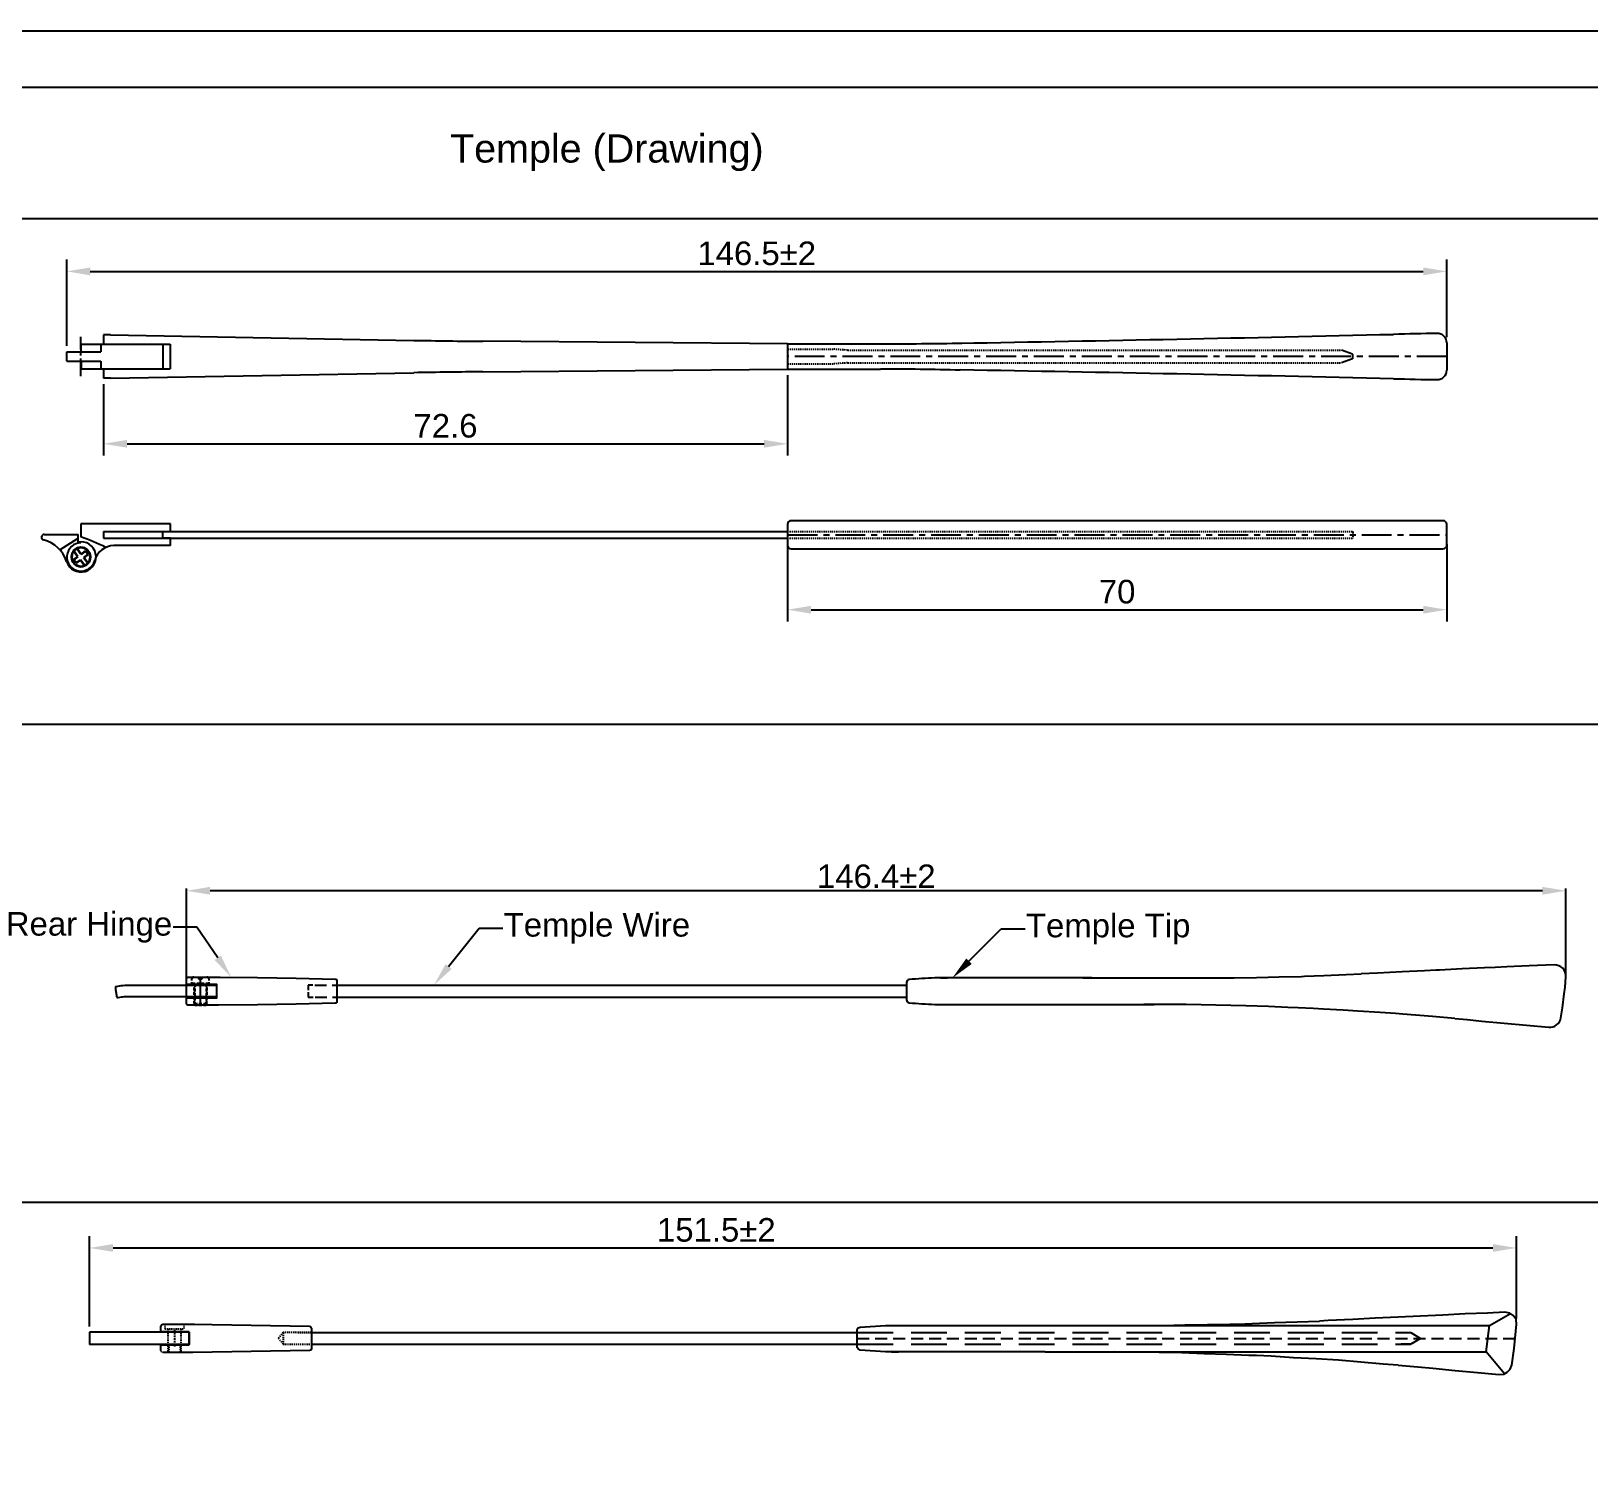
# Model space of a CAD drawing. Header units: millimetres. Extents: x 7018 to 13530, y 4187 to 5692.
# Drawn here: x 8966.3 to 9131.6, y 5096.4 to 5248.9 of the extents above; entities that cross this region are included whole.
import ezdxf
from ezdxf import colors
from ezdxf.entities.mleader import LeaderData, LeaderLine
from ezdxf.math import Vec2, Vec3

# ---------------------------------------------------------------- set-up
doc = ezdxf.new("R2010")
doc.units = ezdxf.units.MM
for name, pattern in [('CENTER', [50.8, 31.75, -6.35, 6.35, -6.35]), ('CENTER2', [28.575, 19.05, -3.175, 3.175, -3.175]), ('DASHED', [19.05, 12.7, -6.35]), ('HIDDEN', [9.525, 6.35, -3.175]), ('HIDDEN2', [0.1875, 0.125, -0.0625])]:
    doc.linetypes.add(name, pattern=pattern)
for name, color, linetype in [('Center Line', 2, 'CENTER2'), ('Dimension', 3, 'Continuous'), ('Hidden Line', 1, 'HIDDEN2'), ('PDF_0', 7, 'Continuous'), ('PDF_Geometry', 7, 'Continuous'), ('PDF_所有虚线', 7, 'Continuous'), ('Text', 4, 'Continuous'), ('中心线', 1, 'CENTER2')]:
    doc.layers.add(name, color=color, linetype=linetype)
doc.layers.add('odj', color=4, linetype='Continuous', lineweight=35)
doc.styles.get("Standard").update_dxf_attribs({"font": 'arial.ttf'})
doc.styles.add('样式 1', font='romant.shx')
doc.dimstyles.new('ISO-25$0', dxfattribs={"dimtxt": 2.5, "dimasz": 2.5, "dimexe": 0.5, "dimexo": 1, "dimgap": 1, "dimtad": 0, "dimtih": 1, "dimtoh": 1, "dimdec": 1, "dimzin": 10, "dimdsep": 46, "dimlunit": 6, "dimtxsty": '样式 1', "dimcen": 0, "dimclrd": 256, "dimclre": 256, "dimclrt": 7, "dimazin": 0, "dimtfac": 1, "dimtdec": 1, "dimtofl": 0, "dimtmove": 0, "dimatfit": 0, "dimfxl": 1, "dimtolj": 1, "dimtzin": 10, "dimarcsym": 0})
doc.dimstyles.new('Standard$0', dxfattribs={"dimtxt": 2.3, "dimasz": 2, "dimexe": 1, "dimexo": 1, "dimgap": 1, "dimtad": 1, "dimdec": 1, "dimzin": 0, "dimdsep": 46, "dimtxsty": 'Standard', "dimcen": 0, "dimclrd": 4, "dimclre": 4, "dimclrt": 4, "dimadec": 1, "dimazin": 0, "dimtfac": 1, "dimtdec": 1, "dimtofl": 0, "dimtmove": 0, "dimatfit": 0, "dimfxl": 1, "dimtfillclr": 256, "dimtolj": 1, "dimtzin": 0, "dimlwd": -1, "dimlwe": -1, "dimarcsym": 1})

# ---------------------------------------------------------------- blocks, each defined once
blk = doc.blocks.new('*D1880')
at = {"layer": 'Defpoints', "color": 0, "transparency": 16777216}
for p in [(9123.96, 5119.69), (9123.96, 5111.59), (8972.49, 5110.73)]:
    blk.add_point(p, dxfattribs=at)
at = {"layer": 'Dimension', "color": 0, "lineweight": -2, "transparency": 16777216}
for p, q in [((8972.49, 5111.36), (8972.49, 5120.94)), ((8974.99, 5119.69), (9121.46, 5119.69)), ((9123.96, 5112.21), (9123.96, 5120.94))]:
    blk.add_line(p, q, dxfattribs=at)
at = {"layer": 'Dimension', "color": 0, "transparency": 16777216}
for points in [[(8974.99, 5120.1), (8974.99, 5119.27), (8972.49, 5119.69)], [(9121.46, 5120.1), (9121.46, 5119.27), (9123.96, 5119.69)]]:
    blk.add_solid(points, dxfattribs=at)
at = {"layer": 'Dimension', "color": 0, "transparency": 16777216, "insert": (9039.02, 5121.59), "char_height": 2.5, "attachment_point": 5}
blk.add_mtext('151.5±2', dxfattribs=at)
blk = doc.blocks.new('*D2068')
at = {"layer": 'Defpoints', "color": 0, "transparency": 16777216}
for p in [(9116.56, 5223.37), (9116.56, 5215.77), (8970.06, 5214.83)]:
    blk.add_point(p, dxfattribs=at)
at = {"layer": 'Dimension', "color": 0, "lineweight": -2, "transparency": 16777216}
for p, q in [((8970.06, 5215.45), (8970.06, 5224.62)), ((9116.56, 5216.39), (9116.56, 5224.62)), ((8972.56, 5223.37), (9114.06, 5223.37))]:
    blk.add_line(p, q, dxfattribs=at)
at = {"layer": 'Dimension', "color": 0, "transparency": 16777216}
for points in [[(8972.56, 5223.78), (8972.56, 5222.95), (8970.06, 5223.37)], [(9114.06, 5223.78), (9114.06, 5222.95), (9116.56, 5223.37)]]:
    blk.add_solid(points, dxfattribs=at)
at = {"layer": 'Dimension', "color": 0, "transparency": 16777216, "insert": (9043.31, 5225.27), "char_height": 2.5, "attachment_point": 5}
blk.add_mtext('146.5±2', dxfattribs=at)
blk = doc.blocks.new('*D3104')
at = {"layer": 'Defpoints', "color": 0, "transparency": 16777216}
for p in [(9046.59, 5212.98), (8973.96, 5212.03), (9046.59, 5205.06)]:
    blk.add_point(p, dxfattribs=at)
at = {"layer": 'Dimension', "color": 0, "lineweight": -2, "transparency": 16777216}
for p, q in [((9046.59, 5212.35), (9046.59, 5203.81)), ((8973.96, 5211.4), (8973.96, 5203.81)), ((8976.46, 5205.06), (9044.09, 5205.06))]:
    blk.add_line(p, q, dxfattribs=at)
at = {"layer": 'Dimension', "color": 0, "transparency": 16777216}
for points in [[(8976.46, 5205.48), (8976.46, 5204.65), (8973.96, 5205.06)], [(9044.09, 5205.48), (9044.09, 5204.65), (9046.59, 5205.06)]]:
    blk.add_solid(points, dxfattribs=at)
at = {"layer": 'Dimension', "color": 0, "transparency": 16777216, "insert": (9010.27, 5206.96), "char_height": 2.5, "attachment_point": 5}
blk.add_mtext('72.6', dxfattribs=at)
blk = doc.blocks.new('1.8螺丝（十平面）')
at = {"layer": 'odj'}
for p, q in [((-0.45, 0.57), (-0.69, 0.25)), ((-0.69, 0.25), (-0.29, -0.04)), ((-0.45, 0.57), (-0.05, 0.28)), ((0.36, 0.83), (-0.05, 0.28)), ((0.68, 0.59), (0.27, 0.04)), ((0.27, 0.04), (0.67, -0.27)), ((-0.29, -0.04), (-0.69, -0.57)), ((0.03, -0.28), (-0.38, -0.82)), ((0.03, -0.28), (0.43, -0.59)), ((0.67, -0.27), (0.43, -0.59))]:
    blk.add_line(p, q, dxfattribs=at)
blk.add_circle((0, 0), 0.9, dxfattribs=at)
blk = doc.blocks.new('*D3105')
at = {"layer": 'Defpoints', "color": 0, "transparency": 16777216}
for p in [(9046.58, 5195.05), (9116.56, 5195.05), (9116.56, 5187.45)]:
    blk.add_point(p, dxfattribs=at)
at = {"layer": 'Dimension', "color": 0, "lineweight": -2, "transparency": 16777216}
for p, q in [((9046.58, 5194.42), (9046.58, 5186.2)), ((9116.56, 5194.42), (9116.56, 5186.2)), ((9049.08, 5187.45), (9114.06, 5187.45))]:
    blk.add_line(p, q, dxfattribs=at)
at = {"layer": 'Dimension', "color": 0, "transparency": 16777216}
for points in [[(9049.08, 5187.86), (9049.08, 5187.03), (9046.58, 5187.45)], [(9114.06, 5187.86), (9114.06, 5187.03), (9116.56, 5187.45)]]:
    blk.add_solid(points, dxfattribs=at)
at = {"layer": 'Dimension', "color": 0, "transparency": 16777216, "insert": (9081.57, 5189.35), "char_height": 2.5, "attachment_point": 5}
blk.add_mtext('70', dxfattribs=at)
blk = doc.blocks.new('*D3106')
at = {"layer": 'Defpoints', "color": 0, "transparency": 16777216}
for p in [(8982.78, 5157.61), (9129.22, 5148.54), (8982.78, 5146.25)]:
    blk.add_point(p, dxfattribs=at)
at = {"layer": 'Dimension', "color": 3, "transparency": 16777216}
for p, q in [((8982.78, 5146.5), (8982.78, 5157.86)), ((9129.22, 5148.79), (9129.22, 5157.86)), ((9126.72, 5157.61), (8985.28, 5157.61))]:
    blk.add_line(p, q, dxfattribs=at)
for points in [[(8985.28, 5158.02), (8985.28, 5157.19), (8982.78, 5157.61)], [(9126.72, 5158.02), (9126.72, 5157.19), (9129.22, 5157.61)]]:
    blk.add_solid(points, dxfattribs=at)
at = {"layer": 'Dimension', "transparency": 16777216, "insert": (9056, 5159.13), "char_height": 2.5, "attachment_point": 5}
blk.add_mtext('\\A1;146.4±2', dxfattribs=at)

msp = doc.modelspace()

# ---------------------------------------------------------------- linework, layer by layer
for p, q in [((9297.931, 5242.873), (8888.675, 5242.873)), ((8901.232, 5228.984), (9297.67, 5228.984)), ((8971.557, 5215.627), (8981.057, 5215.627)), ((8971.557, 5215.627), (8971.557, 5214.827)), ((8973.681, 5215.627), (8973.681, 5214.827)), ((8973.957, 5216.627), (8973.957, 5215.627)), ((8974.707, 5216.627), (8973.957, 5216.627)), ((8974.707, 5216.627), (9006.925, 5216.043)), ((8980.257, 5215.627), (8980.257, 5213.027)), ((8981.057, 5215.627), (8981.057, 5213.027)), ((9046.586, 5215.677), (9014.24, 5215.947)), ((9046.586, 5215.677), (9056.44, 5215.677)), ((9046.586, 5215.677), (9046.586, 5212.977)), ((9116.557, 5215.781), (9116.557, 5212.873)), ((8970.057, 5214.827), (8973.681, 5214.827)), ((8970.057, 5213.827), (8970.057, 5214.827)), ((8970.057, 5213.827), (8973.681, 5213.827)), ((8971.557, 5213.027), (8981.057, 5213.027)), ((8973.681, 5213.827), (8973.681, 5213.027)), ((8973.957, 5213.027), (8973.957, 5212.027)), ((8974.707, 5212.027), (9006.925, 5212.611)), ((9014.24, 5212.708), (9046.586, 5212.977)), ((9046.586, 5212.977), (9056.44, 5212.977)), ((8974.707, 5212.027), (8973.957, 5212.027)), ((8981.076, 5196.55), (8971.576, 5196.55)), ((8971.576, 5196.55), (8971.576, 5195.178)), ((8973.976, 5195.75), (9046.576, 5195.75)), ((8973.976, 5195.75), (8973.976, 5195.05)), ((8980.276, 5195.03), (8980.276, 5195.75)), ((8981.076, 5195.75), (8981.076, 5196.55)), ((9046.576, 5196.5), (9046.576, 5194.3)), ((9046.576, 5195.75), (9046.576, 5195.05)), ((9116.157, 5196.9), (9046.976, 5196.9)), ((9116.557, 5194.3), (9116.557, 5196.5)), ((8967.676, 5195.45), (8971.276, 5195.45)), ((8969.337, 5193.801), (8971.276, 5195.036)), ((8971.276, 5194.622), (8971.276, 5195.45)), ((8973.976, 5195.05), (9046.576, 5195.05)), ((8981.076, 5194.25), (8975.061, 5194.25)), ((8981.076, 5195.03), (8980.276, 5195.03)), ((8981.076, 5194.25), (8981.076, 5195.03)), ((9046.976, 5193.9), (9116.157, 5193.9)), ((8901.493, 5175.281), (9297.931, 5175.281)), ((8901.493, 5124.548), (9297.931, 5124.548)), ((8980.069, 5111.374), (8980.111, 5111.501)), ((8980.069, 5110.781), (8980.069, 5111.374)), ((8980.111, 5111.501), (8980.28, 5111.586)), ((8980.28, 5111.586), (8983.625, 5111.586)), ((8983.456, 5111.586), (8995.817, 5111.374)), ((8995.817, 5111.374), (8995.987, 5111.289)), ((9072.653, 5111.459), (9121.084, 5111.459)), ((8983.044, 5110.733), (8972.494, 5110.733)), ((8972.494, 5110.733), (8972.494, 5109.433)), ((8983.044, 5110.781), (8980.069, 5110.781)), ((8983.044, 5109.384), (8983.044, 5110.781)), ((8983.044, 5110.733), (8983.044, 5109.433)), ((8995.987, 5111.289), (8996.029, 5111.162)), ((8996.029, 5111.162), (8996.029, 5109.003)), ((8983.044, 5109.433), (8972.494, 5109.433)), ((8980.069, 5108.792), (8980.069, 5109.384)), ((8980.069, 5109.384), (8983.044, 5109.384)), ((8983.456, 5108.58), (8980.28, 5108.58)), ((8995.817, 5108.792), (8983.456, 5108.58)), ((8995.987, 5108.834), (8995.817, 5108.792)), ((8996.029, 5109.003), (8995.987, 5108.834)), ((9073.923, 5108.665), (9120.745, 5108.665))]:
    msp.add_line(p, q)
at = {"color": 1, "linetype": 'DASHED', "ltscale": 0.3}
for p, q in [((9053.983, 5110.697), (9112.756, 5110.697)), ((9053.983, 5109.469), (9112.756, 5109.469))]:
    msp.add_line(p, q, dxfattribs=at)
msp.add_lwpolyline([(9301.969, 4951.873), (9301.969, 5248.873), (8881.969, 5248.873), (8881.969, 4951.873)], close=True)
for points in [[(9120.566, 5149.411), (9118.185, 5149.305)], [(9122.947, 5149.517), (9121.709, 5149.464), (9120.566, 5149.411)], [(9125.318, 5149.623), (9122.947, 5149.517)], [(9062.835, 5148.353), (9063.565, 5148.353)], [(9077.937, 5148.353), (9079.831, 5148.353)], [(9079.831, 5148.353), (9083.006, 5148.353)], [(9083.006, 5148.353), (9085.387, 5148.353)], [(9085.387, 5148.353), (9087.769, 5148.353)], [(9087.769, 5148.353), (9089.663, 5148.353), (9090.933, 5148.353)], [(9089.875, 5148.353), (9091.61, 5148.353)], [(9091.61, 5148.353), (9093.981, 5148.374)], [(9093.981, 5148.374), (9096.362, 5148.406)], [(9096.362, 5148.406), (9097.611, 5148.427), (9098.744, 5148.459)], [(9098.744, 5148.459), (9101.125, 5148.522)], [(9101.125, 5148.522), (9101.474, 5148.533), (9103.506, 5148.607)], [(9103.506, 5148.607), (9105.887, 5148.702)], [(9105.887, 5148.702), (9107.475, 5148.776)], [(9111.846, 5148.988), (9109.21, 5148.85), (9107.475, 5148.776)], [(9114.216, 5149.104), (9111.846, 5148.988)], [(9115.804, 5149.189), (9115.455, 5149.168), (9114.216, 5149.104)], [(9118.185, 5149.305), (9115.804, 5149.189)], [(8975.237, 5147.115), (8975.332, 5146.522)], [(8978.496, 5147.538), (8978.338, 5147.538)], [(8978.496, 5146.342), (8978.338, 5146.342)], [(8998.753, 5147.602), (9059.215, 5147.602)], [(8998.753, 5146.3), (9059.215, 5146.3)], [(9125.043, 5143.337), (9127.392, 5143.114), (9127.615, 5143.114), (9127.837, 5143.157), (9128.038, 5143.241), (9128.229, 5143.358), (9128.398, 5143.516), (9128.535, 5143.696), (9128.631, 5143.897), (9128.684, 5144.109), (9128.853, 5145.189), (9129.043, 5146.67)], [(9062.835, 5145.548), (9063.565, 5145.548)], [(9078.857, 5145.548), (9080.741, 5145.548)], [(9080.741, 5145.548), (9083.916, 5145.548)], [(9083.916, 5145.548), (9085.504, 5145.548)], [(9086.509, 5145.538), (9084.393, 5145.548)], [(9088.891, 5145.517), (9086.509, 5145.538)], [(9090.478, 5145.495), (9088.891, 5145.517)], [(9093.653, 5145.432), (9092.034, 5145.474), (9090.478, 5145.495)], [(9095.24, 5145.39), (9093.653, 5145.432)], [(9097.622, 5145.305), (9095.24, 5145.39)], [(9100.797, 5145.178), (9099.675, 5145.231), (9097.622, 5145.305)], [(9102.374, 5145.104), (9100.797, 5145.178)], [(9105.549, 5144.935), (9103.495, 5145.051), (9102.374, 5145.104)], [(9107.136, 5144.839), (9105.549, 5144.935)], [(9109.507, 5144.681), (9107.136, 5144.839)], [(9111.888, 5144.511), (9111.115, 5144.575), (9109.507, 5144.681)], [(9115.052, 5144.257), (9111.888, 5144.511)], [(9117.423, 5144.046), (9115.052, 5144.257)], [(9117.423, 5144.046), (9118.735, 5143.929), (9120.302, 5143.781)], [(9120.302, 5143.781), (9122.672, 5143.559)], [(9122.672, 5143.559), (9125.043, 5143.337)], [(9073.923, 5108.665), (9073.923, 5108.665), (9056.989, 5108.665), (9054.279, 5108.834), (9054.068, 5108.961), (9053.983, 5109.13), (9053.983, 5110.993), (9054.068, 5111.205), (9054.279, 5111.289), (9056.989, 5111.459), (9072.653, 5111.459)], [(9057.624, 5111.459), (9058.344, 5111.459)], [(9091.153, 5111.543), (9093.524, 5111.586)], [(9093.524, 5111.586), (9094.328, 5111.586), (9095.895, 5111.67)], [(9095.895, 5111.67), (9098.265, 5111.755)], [(9098.265, 5111.755), (9100.678, 5111.84)], [(9100.678, 5111.84), (9103.049, 5111.924)], [(9106.605, 5112.094), (9103.981, 5111.967), (9103.049, 5111.924)], [(9108.976, 5112.221), (9106.605, 5112.094)], [(9111.389, 5112.348), (9108.976, 5112.221)], [(9113.772, 5112.433), (9111.389, 5112.348)], [(9116.131, 5112.559), (9113.76, 5112.432)], [(9118.501, 5112.686), (9116.131, 5112.559)], [(9120.872, 5112.771), (9118.501, 5112.686)], [(9120.745, 5108.665), (9121.084, 5111.459)], [(9123.709, 5109.003), (9123.963, 5111.586), (9123.92, 5112.094), (9123.624, 5112.517), (9123.243, 5112.771), (9122.735, 5112.856), (9120.872, 5112.771)], [(9121.084, 5111.459), (9123.328, 5112.729)], [(8996.029, 5110.697), (9035.384, 5110.697)], [(9035.384, 5110.697), (9054.983, 5110.697)], [(8996.029, 5109.469), (9035.384, 5109.469)], [(9035.384, 5109.469), (9054.983, 5109.469)], [(9057.624, 5108.665), (9058.344, 5108.665)], [(9083.66, 5108.622), (9081.289, 5108.665)], [(9086.031, 5108.58), (9083.66, 5108.622)], [(9088.444, 5108.538), (9086.031, 5108.58)], [(9090.814, 5108.453), (9088.444, 5108.538)], [(9093.185, 5108.368), (9090.814, 5108.453)], [(9095.556, 5108.284), (9093.185, 5108.368)], [(9097.927, 5108.199), (9096.36, 5108.284), (9095.556, 5108.284)], [(9100.297, 5108.029), (9097.927, 5108.199)], [(9102.711, 5107.902), (9100.297, 5108.029)], [(9119.814, 5106.463), (9122.142, 5106.251), (9122.608, 5106.294), (9122.989, 5106.505), (9123.285, 5106.802), (9123.455, 5107.225), (9123.709, 5109.003)], [(9122.693, 5106.336), (9120.745, 5108.665)], [(9105.081, 5107.775), (9102.711, 5107.902)], [(9107.452, 5107.564), (9105.081, 5107.775)], [(9109.823, 5107.352), (9107.452, 5107.564)], [(9111.389, 5107.225), (9109.823, 5107.352)], [(9111.389, 5107.225), (9113.506, 5107.056), (9115.072, 5106.929)], [(9115.072, 5106.929), (9117.443, 5106.675)], [(9117.443, 5106.675), (9119.814, 5106.463)]]:
    msp.add_lwpolyline(points)
for points in [[(9129.043, 5146.67), (9129.118, 5147.369), (9129.213, 5148.459, 0.4466429), (9127.964, 5149.739), (9125.318, 5149.623)], [(8986.18, 5148.448), (8990.307, 5148.406), (8994.435, 5148.332), (8998.557, 5148.237, -0.4136196), (8998.753, 5148.035), (8998.753, 5145.866, -0.4136196), (8998.552, 5145.665), (8994.435, 5145.559), (8990.307, 5145.495), (8986.18, 5145.453), (8982.984, 5145.453, -0.4142143), (8982.783, 5145.654), (8982.783, 5146.247), (8985.979, 5146.247), (8985.979, 5147.644), (8982.783, 5147.644), (8982.783, 5148.247, -0.4142143), (8982.984, 5148.448), (8986.36, 5148.448)], [(9078.873, 5148.353, 0.0007306), (9078.771, 5148.353), (9062.222, 5148.351, 0.0154375), (9059.488, 5148.182, 0.386847), (9059.215, 5147.877), (9059.215, 5146.03, 0.386847), (9059.493, 5145.724, 0.0154375), (9062.21, 5145.548), (9078.857, 5145.548)], [(8985.979, 5147.538), (8976.412, 5147.538, 0.0392785), (8975.628, 5147.475), (8975.279, 5147.422)], [(8985.979, 5146.342), (8976.348, 5146.342, 0.0392822), (8975.882, 5146.3), (8975.47, 5146.236)]]:
    msp.add_lwpolyline(points, format="xyb")
msp.add_lwpolyline([(9111.74, 5110.697), (9112.756, 5110.697), (9113.772, 5110.062), (9112.756, 5109.469), (9111.74, 5109.469)], dxfattribs=at)
msp.add_circle((8971.576, 5193.05), 1)
for centre, radius, start, end in [((9020.511, 5965.92), 750, 268.962002, 269.520883), ((9056.438, 5716.191), 500.514, 270.00021, 270.99525), ((8949.732, 12013.27), 6798.497, 270.9707475, 271.3584018), ((9131.045, 4367.107), 849.816, 91.045267, 91.358402), ((9115.557, 5215.781), 1, 359.28643, 91.28026), ((9020.511, 4462.734), 750, 90.479117, 91.037998), ((9057.773, 4975.024), 237.957, 88.28086, 90.32077), ((8949.732, -1584.616), 6798.497, 88.6415982, 89.0292525), ((9115.557, 5212.873), 1, 268.71974, 0.71357), ((9131.045, 6061.547), 849.816, 268.641598, 268.954733), ((9046.976, 5196.5), 0.4, 90, 180), ((9116.157, 5196.5), 0.4, 0, 90), ((8967.676, 5195.15), 0.3, 90, 255.5344), ((8966.726, 5191.47), 3.5, 18.04188, 75.5344), ((8971.576, 5193.05), 1.6, 198.04188, 100.80692), ((8971.576, 5193.05), 1.5, 90, 345.52249), ((8964.211, 5174.196), 22.237, 63.3129, 70.65957), ((8975.061, 5192.15), 2.1, 90, 165.52249), ((9046.976, 5194.3), 0.4, 180, 270), ((9116.157, 5194.3), 0.4, 270, 0)]:
    msp.add_arc(centre, radius, start, end)
for points in [[(8975.281, 5147.431), (8975.232, 5147.423), (8975.213, 5147.284), (8975.239, 5147.119)], [(8975.334, 5146.526), (8975.361, 5146.362), (8975.421, 5146.235), (8975.47, 5146.242)]]:
    msp.add_open_spline(points, degree=3)
at = {"layer": 'Center Line', "linetype": 'CENTER', "ltscale": 0.1}
for p, q in [((9116.557, 5214.327), (9046.586, 5214.327)), ((9046.576, 5195.4), (9116.557, 5195.4))]:
    msp.add_line(p, q, dxfattribs=at)
at = {"layer": 'Center Line', "color": 2, "linetype": 'HIDDEN', "ltscale": 0.03}
msp.add_line((8981.488, 5110.989), (8981.488, 5109.215), dxfattribs=at)
at = {"layer": 'Center Line', "color": 2, "linetype": 'HIDDEN', "ltscale": 0.2}
msp.add_line((9053.983, 5110.062), (9123.817, 5110.062), dxfattribs=at)
at = {"layer": 'Center Line', "linetype": 'CENTER', "ltscale": 0.1}
msp.add_lwpolyline([(8984.254, 5145.453), (8984.254, 5148.448)], dxfattribs=at)
at = {"layer": 'Hidden Line'}
for p, q in [((9046.586, 5215.102), (9051.457, 5215.102)), ((9052.954, 5215.002), (9051.454, 5215.102)), ((9052.957, 5215.002), (9105.348, 5215.002)), ((9046.586, 5213.552), (9051.457, 5213.552)), ((9052.954, 5213.652), (9051.454, 5213.552)), ((9052.957, 5213.652), (9105.348, 5213.652)), ((9046.576, 5195.75), (9106.576, 5195.75)), ((9106.576, 5195.75), (9106.576, 5195.05)), ((9046.576, 5195.05), (9106.576, 5195.05)), ((8980.488, 5111.586), (8980.488, 5111.086)), ((8982.488, 5111.586), (8982.488, 5111.086)), ((8980.488, 5111.086), (8982.488, 5111.086)), ((8980.788, 5111.086), (8980.788, 5108.58)), ((8982.188, 5111.086), (8982.188, 5108.58)), ((8993.045, 5110.697), (8992.537, 5110.083)), ((8993.045, 5109.469), (8992.537, 5110.083)), ((8996.029, 5110.697), (8993.04, 5110.697)), ((8993.045, 5110.697), (8993.045, 5109.469)), ((8980.888, 5109.433), (8980.888, 5108.58)), ((8982.088, 5109.433), (8982.088, 5108.58))]:
    msp.add_line(p, q, dxfattribs=at)
at = {"layer": 'Hidden Line', "ltscale": 10}
for p, q in [((9106.557, 5214.574), (9105.348, 5215.002)), ((9106.557, 5214.08), (9105.348, 5213.652)), ((9106.557, 5214.574), (9106.557, 5214.08))]:
    msp.add_line(p, q, dxfattribs=at)
for points in [[(8983.354, 5148.078), (8983.354, 5148.247, -0.4301318), (8983.555, 5148.448), (8983.725, 5148.448)], [(8984.783, 5148.448), (8984.952, 5148.448, -0.4301318), (8985.153, 5148.247), (8985.153, 5148.078)]]:
    msp.add_lwpolyline(points, format="xyb", dxfattribs=at)
for points in [[(8983.703, 5147.75), (8983.354, 5147.75), (8983.354, 5147.919)], [(8983.555, 5147.75), (8983.555, 5147.496)], [(8983.661, 5147.75), (8983.661, 5147.39)], [(8984.18, 5147.75), (8983.862, 5147.75)], [(8983.883, 5148.448), (8984.053, 5148.448), (8984.053, 5148.247), (8984.455, 5148.247), (8984.455, 5148.448), (8984.624, 5148.448)], [(8984.656, 5147.75), (8984.338, 5147.75)], [(8985.153, 5147.919), (8985.153, 5147.75), (8984.815, 5147.75)], [(8984.857, 5147.75), (8984.857, 5147.39)], [(8984.952, 5147.75), (8984.952, 5147.496)], [(8983.936, 5147.549), (8983.555, 5147.549)], [(8983.555, 5147.337), (8983.555, 5147.019)], [(8983.555, 5146.861), (8983.555, 5146.543)], [(8983.555, 5146.384), (8983.555, 5146.067)], [(8983.661, 5147.231), (8983.661, 5146.914)], [(8983.661, 5146.755), (8983.661, 5146.437)], [(8983.661, 5146.279), (8983.661, 5145.961)], [(8984.412, 5147.549), (8984.095, 5147.549)], [(8984.952, 5147.549), (8984.571, 5147.549)], [(8984.857, 5147.231), (8984.857, 5146.914)], [(8984.857, 5146.755), (8984.857, 5146.437)], [(8984.857, 5146.279), (8984.857, 5145.961)], [(8984.952, 5147.337), (8984.952, 5147.019)], [(8984.952, 5146.861), (8984.952, 5146.543)], [(8984.952, 5146.384), (8984.952, 5146.067)], [(8996.203, 5147.602), (8995.706, 5147.602), (8995.706, 5147.072)], [(8995.706, 5146.829), (8995.706, 5146.3), (8996.214, 5146.3)], [(8996.389, 5147.602), (8998.023, 5147.602)], [(8996.433, 5146.3), (8998.033, 5146.3)], [(8998.255, 5147.602), (8998.763, 5147.602)], [(8998.266, 5146.3), (8998.774, 5146.3)], [(8983.555, 5145.908), (8983.555, 5145.654), (8983.936, 5145.654)], [(8983.555, 5145.654), (8983.661, 5145.453)], [(8983.661, 5145.802), (8983.661, 5145.453), (8983.936, 5145.453)], [(8984.095, 5145.654), (8984.412, 5145.654)], [(8984.095, 5145.453), (8984.412, 5145.453)], [(8984.571, 5145.654), (8984.952, 5145.654), (8984.952, 5145.908)], [(8984.571, 5145.453), (8984.857, 5145.453), (8984.857, 5145.802)], [(8984.952, 5145.654), (8984.857, 5145.453)]]:
    msp.add_lwpolyline(points, dxfattribs=at)
at = {"layer": 'Hidden Line'}
for points in [[(8994.59, 5110.697), (8996.029, 5110.697)], [(8993.04, 5109.469), (8996.029, 5109.469)]]:
    msp.add_lwpolyline(points, dxfattribs=at)
at = {"layer": 'odj'}
msp.add_line((8971.557, 5213.827), (8971.557, 5213.027), dxfattribs=at)
at = {"layer": 'PDF_0', "lineweight": 0}
for points in [[(8986.085, 5148.448), (8986.074, 5148.448)], [(9027.518, 5146.3), (9027.666, 5146.3)], [(8986.085, 5145.453), (8986.074, 5145.453)]]:
    msp.add_lwpolyline(points, dxfattribs=at)
at = {"layer": 'PDF_Geometry', "lineweight": 9}
for p, q in [((8980.111, 5108.622), (8980.069, 5108.792)), ((8980.28, 5108.58), (8980.111, 5108.622))]:
    msp.add_line(p, q, dxfattribs=at)
for points in [[(9086.369, 5111.501), (9088.74, 5111.543)], [(9086.496, 5111.459), (9088.105, 5111.459)], [(9088.74, 5111.543), (9091.153, 5111.543)]]:
    msp.add_lwpolyline(points, dxfattribs=at)
at = {"layer": 'PDF_所有虚线', "lineweight": 0}
msp.add_lwpolyline([(8985.778, 5146.152), (8985.778, 5146.141)], dxfattribs=at)
at = {"layer": '中心线', "ltscale": 0.1}
msp.add_line((8971.557, 5212.227), (8971.557, 5216.427), dxfattribs=at)

# ---------------------------------------------------------------- block references
at = {"xscale": -1.111110999999999, "yscale": 1.111110999999999, "zscale": 1.111110999999999, "rotation": 180}
msp.add_blockref('1.8螺丝（十平面）', (8971.576, 5193.05), dxfattribs=at)

# ---------------------------------------------------------------- texts
at = {"insert": (9027.4, 5235.966), "char_height": 2.99966, "width": 46.92869, "attachment_point": 5}
msp.add_mtext('Temple (Drawing)', dxfattribs=at)

# ---------------------------------------------------------------- dimensions: what is measured, and where the dimension line sits
at = {"layer": 'Dimension'}
for base, p1, p2, override, picture, middle in [((9116.557, 5223.366), (8970.057, 5214.827), (9116.557, 5215.769), {"dimexe": 1.25, "dimexo": 0.625, "dimgap": 0.625, "dimtad": 1, "dimzin": 8, "dimlunit": 2, "dimpost": '<>', "dimtxsty": 'Standard', "dimcen": 2.5, "dimclrd": 0, "dimclre": 0, "dimclrt": 0, "dimadec": 0, "dimtol": 1, "dimtp": 2, "dimtm": 2, "dimtdec": 2, "dimtofl": 1, "dimatfit": 3, "dimtolj": 0, "dimtzin": 8}, '*D2068', (9043.307, 5225.267)), ((9046.586, 5205.063), (8973.957, 5212.027), (9046.586, 5212.977), {"dimexe": 1.25, "dimexo": 0.625, "dimgap": 0.625, "dimtad": 1, "dimzin": 8, "dimlunit": 2, "dimpost": '<>', "dimtxsty": 'Standard', "dimcen": 2.5, "dimclrd": 0, "dimclre": 0, "dimclrt": 0, "dimadec": 0, "dimtdec": 2, "dimtofl": 1, "dimatfit": 3, "dimtolj": 0, "dimtzin": 8}, '*D3104', (9010.272, 5206.964)), ((9116.557, 5187.446), (9046.576, 5195.05), (9116.557, 5195.05), {"dimexe": 1.25, "dimexo": 0.625, "dimgap": 0.625, "dimtad": 1, "dimzin": 8, "dimlunit": 2, "dimpost": '<>', "dimtxsty": 'Standard', "dimcen": 2.5, "dimclrd": 0, "dimclre": 0, "dimclrt": 0, "dimadec": 0, "dimtdec": 2, "dimtofl": 1, "dimatfit": 3, "dimtolj": 0, "dimtzin": 8}, '*D3105', (9081.566, 5189.348))]:
    dim = msp.add_linear_dim(base=base, p1=p1, p2=p2, dimstyle='ISO-25$0', override=override, dxfattribs=at)
    dim.commit()
    dim.dimension.update_dxf_attribs({"geometry": picture, "text_midpoint": middle})
for base, p1, p2, dimstyle, override, picture, middle in [((8982.783, 5157.608), (9129.216, 5148.54), (8982.783, 5146.247), 'Standard$0', {"dimtxt": 2.5, "dimasz": 2.5, "dimexe": 0.25, "dimexo": 0.25, "dimgap": 0.25, "dimclrd": 3, "dimclre": 3, "dimclrt": 256, "dimadec": 2, "dimtol": 1, "dimtp": 2, "dimtm": 2, "dimtdec": 0, "dimatfit": 3}, '*D3106', (9055.999, 5157.608)), ((9123.963, 5119.686), (8972.494, 5110.733), (9123.963, 5111.586), 'ISO-25$0', {"dimexe": 1.25, "dimexo": 0.625, "dimgap": 0.625, "dimtad": 1, "dimzin": 8, "dimlunit": 2, "dimpost": '<>', "dimtxsty": 'Standard', "dimcen": 2.5, "dimclrd": 0, "dimclre": 0, "dimclrt": 0, "dimadec": 0, "dimtol": 1, "dimtp": 2, "dimtm": 2, "dimtdec": 2, "dimtofl": 1, "dimatfit": 3, "dimtolj": 0, "dimtzin": 8}, '*D1880', (9039.023, 5119.686))]:
    dim = msp.add_linear_dim(base=base, p1=p1, p2=p2, dimstyle=dimstyle, override=override, dxfattribs=at)
    dim.commit()
    dim.dimension.update_dxf_attribs({"geometry": picture, "text_midpoint": middle, "dimtype": 160})

# ---------------------------------------------------------------- leaders
at = {"layer": 'Text'}
ml = msp.add_multileader_mtext('Standard', dxfattribs=at)
ml.set_content('Rear Hinge', color=256)
ml.set_leader_properties()
ml.build(insert=Vec2(0, 0))
ml.multileader.update_dxf_attribs({"dogleg_length": 0.36, "arrow_head_size": 2.5})
ctx = ml.context
ctx.base_point, ctx.char_height, ctx.arrow_head_size, ctx.landing_gap_size, ctx.plane_origin = Vec3(8963.924, 5153.729), 2.5, 2.5, 0.09, Vec3(8987.508, 5148.435)
ctx.text_align_type = 2
notes = []
notes.append((ctx, [(1, (1, 1, 0), (8983.875, 5153.729), (-1, 0), 2.524, [(0, [(8987.508, 5148.435)], 0, [])])]))
ctx.mtext.insert, ctx.mtext.rotation, ctx.mtext.alignment, ctx.mtext.flow_direction = Vec3(8981.26, 5155.347), 6.2831853, 3, 5
ml = msp.add_multileader_mtext('Standard', dxfattribs=at)
ml.set_content('Temple Wire', color=256)
ml.set_leader_properties()
ml.build(insert=Vec2(0, 0))
ml.multileader.update_dxf_attribs({"dogleg_length": 0.36, "arrow_head_size": 2.5})
ctx = ml.context
ctx.base_point, ctx.char_height, ctx.arrow_head_size, ctx.landing_gap_size, ctx.plane_origin = Vec3(9016.357, 5153.645), 2.5, 2.5, 0.09, Vec3(9009.054, 5147.602)
notes.append((ctx, [(0, (1, 1, 0), (9013.832, 5153.645), (1, 0), 2.524, [(0, [(9009.054, 5147.602)], 0, [])])]))
ctx.mtext.insert, ctx.mtext.rotation, ctx.mtext.flow_direction = Vec3(9016.447, 5155.242), 6.2831853, 5
ml = msp.add_multileader_mtext('Standard', dxfattribs=at)
ml.set_content('Temple Tip', color=256)
ml.set_leader_properties()
ml.build(insert=Vec2(0, 0))
ml.multileader.update_dxf_attribs({"dogleg_length": 0.36, "arrow_head_size": 2.5})
ctx = ml.context
ctx.base_point, ctx.char_height, ctx.arrow_head_size, ctx.landing_gap_size, ctx.plane_origin = Vec3(9071.796, 5153.571), 2.5, 2.5, 0.09, Vec3(9064.081, 5148.351)
notes.append((ctx, [(0, (1, 1, 0), (9069.271, 5153.571), (1, 0), 2.524, [(0, [(9064.081, 5148.351)], 0, [])])]))
ctx.mtext.insert, ctx.mtext.rotation, ctx.mtext.flow_direction = Vec3(9071.886, 5155.168), 6.2831853, 5
for ctx, leaders in notes:
    for number, flags, end, landing, length, lines in leaders:
        leader = LeaderData()
        leader.index, (leader.has_last_leader_line, leader.has_dogleg_vector, leader.attachment_direction) = number, flags
        leader.last_leader_point, leader.dogleg_vector, leader.dogleg_length = Vec3(end), Vec3(landing), length
        for number, points, colour, breaks in lines:
            line = LeaderLine()
            line.index, line.vertices, line.color, line.breaks = number, Vec3.list(points), colors.encode_raw_color(colour), breaks
            leader.lines.append(line)
        ctx.leaders.append(leader)

doc.saveas('drawing.dxf')
